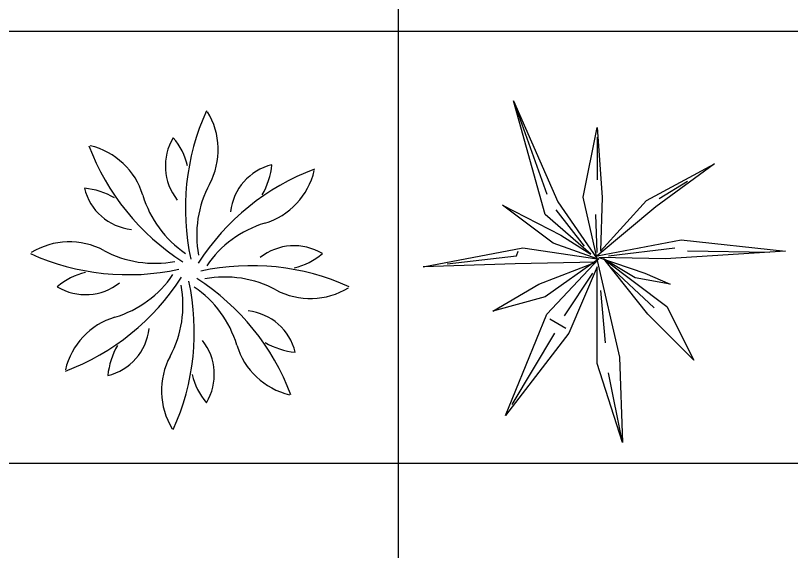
# Model space of a CAD drawing. Header units: inches. Extents: x 7658 to 73799, y 48 to 40262.
# Drawn here: x 23984 to 28122, y 9668 to 12526 of the extents above; entities that cross this region are included whole.
import ezdxf

# ---------------------------------------------------------------- set-up
doc = ezdxf.new("R2010")
doc.units = ezdxf.units.IN
doc.layers.add('www.cad-blocks.net', color=7, linetype='Continuous')

# ---------------------------------------------------------------- blocks, each defined once
blk = doc.blocks.new('A$C516926BB')
for p, q in [((14.6381, 38.5194), (14.6381, 0)), ((0, 11.7477), (60.3118, 11.7477)), ((0, 9.4442), (62.4121, 9.4442))]:
    blk.add_line(p, q)
blk = doc.blocks.new('A$C0E310E2A')
at = {"linetype": 'Continuous'}
for centre, radius, start, end in [((2.0939, 1.1784), 1.2676, 155.6743, 192.2825), ((0.6151, 1.4925), 0.3864, 331.7646, 31.7068), ((1.0109, 1.4063), 0.2911, 148.837, 218.6383), ((0.4762, 1.3162), 0.3735, 14.0075, 40.1366), ((1.4977, 1.9617), 1.2676, 200.6743, 237.2825), ((0.2299, 1.1381), 0.3864, 16.7646, 76.7068), ((1.357, 1.1299), 0.2911, 103.837, 173.6383), ((0.9152, 1.4442), 0.3735, 329.0075, 355.1366), ((1.9617, 0.203), 1.2676, 110.6743, 147.2825), ((1.1381, 1.4707), 0.3864, 286.7646, 346.7068), ((0.2564, 0.9152), 0.3735, 59.0075, 85.1366), ((0.5707, 1.357), 0.2911, 193.837, 263.6383), ((1.4626, 1.0374), 0.5756, 151.7646, 190.7052), ((1.151, 1.4156), 0.5756, 196.7646, 235.7052), ((1.4156, 0.5496), 0.5756, 106.7646, 145.7052), ((0.2081, 0.6151), 0.3864, 61.7646, 121.7068), ((0.6632, 1.4626), 0.5756, 241.7646, 280.7052), ((1.4063, 0.6897), 0.2911, 58.837, 128.6383), ((0.5222, 2.0939), 1.2676, 245.6743, 282.2825), ((1.3162, 1.2244), 0.3735, 284.0075, 310.1366), ((1.1784, -0.3933), 1.2676, 65.6743, 102.2825), ((0.3844, 0.4762), 0.3735, 104.0075, 130.1366), ((-0.2611, 1.4977), 1.2676, 290.6743, 327.2825), ((0.285, 1.151), 0.5756, 286.7646, 325.7052), ((-0.3933, 0.5222), 1.2676, 335.6743, 12.2825), ((0.203, -0.2611), 1.2676, 20.6743, 57.2825), ((1.0374, 0.238), 0.5756, 61.7646, 100.7052), ((0.2943, 1.0109), 0.2911, 238.837, 308.6383), ((0.238, 0.6632), 0.5756, 331.7646, 10.7052), ((0.5496, 0.285), 0.5756, 16.7646, 55.7052), ((1.4925, 1.0855), 0.3864, 241.7646, 301.7068), ((1.1299, 0.3436), 0.2911, 13.837, 83.6383), ((0.5625, 0.2299), 0.3864, 106.7646, 166.7068), ((0.3436, 0.5707), 0.2911, 283.837, 353.6383), ((0.6897, 0.2943), 0.2911, 328.837, 38.6383), ((1.4442, 0.7854), 0.3735, 239.0075, 265.1366), ((0.7854, 0.2564), 0.3735, 149.0075, 175.1366), ((1.4707, 0.5625), 0.3864, 196.7646, 256.7068), ((1.0855, 0.2081), 0.3864, 151.7646, 211.7068), ((1.2244, 0.3844), 0.3735, 194.0075, 220.1366)]:
    blk.add_arc(centre, radius, start, end, dxfattribs=at)
blk = doc.blocks.new('A$C39785A46')
at = {"linetype": 'ByBlock'}
for p, q in [((0.6497, 1.215), (0.4809, 1.8225)), ((0.4809, 1.8225), (0.7172, 1.2825)), ((0.4809, 1.8225), (0.6581, 1.3247)), ((0.8522, 1.3078), (0.9281, 1.6791)), ((0.9281, 1.6791), (0.9534, 1.3078)), ((0.9281, 1.6284), (0.9281, 1.4006)), ((1.1897, 1.2909), (1.5525, 1.485)), ((1.5525, 1.485), (1.2403, 1.2572)), ((1.4091, 1.3922), (1.2572, 1.2994)), ((0.9281, 0.9788), (0.8522, 1.3078)), ((0.9534, 1.3078), (0.945, 1.0209)), ((0.945, 1.0209), (1.1897, 1.2909)), ((0.6919, 1.0631), (0.4219, 1.2656)), ((0.4219, 1.2656), (0.7341, 1.1053)), ((0.7172, 1.2825), (0.9281, 0.9788)), ((1.2403, 1.2572), (0.9281, 0.9956)), ((0.8944, 1.0041), (0.6497, 1.215)), ((0.8606, 1.0462), (0.7087, 1.2403)), ((0.9281, 1.0125), (0.9197, 1.215)), ((0.7341, 1.1053), (0.8944, 1.0041)), ((0.9281, 0.9956), (1.3753, 1.08)), ((1.3753, 1.08), (1.9322, 1.0209)), ((0, 0.9366), (0.5316, 1.0378)), ((0.5316, 1.0378), (0.9281, 0.9788)), ((0.9281, 0.9788), (0.6919, 1.0631)), ((0.9872, 0.9956), (1.3416, 1.0378)), ((0.1266, 0.9534), (0.4978, 0.9956)), ((0.4978, 0.9956), (0.5062, 1.0209)), ((1.9322, 1.0209), (1.2909, 0.9788)), ((1.8478, 1.0125), (1.4091, 1.0209)), ((0.4894, 0.9534), (0, 0.9366)), ((0.9197, 0.9619), (0.4894, 0.9534)), ((0.6159, 0.8438), (0.9197, 0.9619)), ((0.9366, 0.9788), (0.6497, 0.7762)), ((0.6581, 0.6834), (0.9366, 0.9788)), ((0.9281, 0.9703), (1.0462, 0.4556)), ((1.2909, 0.9788), (0.9366, 0.9872)), ((0.9366, 0.9872), (1.1812, 0.9028)), ((1.1306, 0.8775), (0.9619, 0.9788)), ((0.9619, 0.9788), (1.2994, 0.7256)), ((1.1981, 0.6834), (0.9703, 0.9703)), ((0.9281, 0.9366), (0.7762, 0.5822)), ((0.9281, 0.4219), (0.9281, 0.9366)), ((0.9872, 0.945), (1.2319, 0.7172)), ((0.9028, 0.9028), (0.7509, 0.675)), ((1.3162, 0.8438), (1.1306, 0.8775)), ((1.1812, 0.9028), (1.3162, 0.8438)), ((0.3712, 0.7003), (0.6159, 0.8438)), ((0.945, 0.81), (0.9703, 0.5316)), ((0.6497, 0.7762), (0.3712, 0.7003)), ((1.2994, 0.7256), (1.4428, 0.4387)), ((0.4387, 0.1434), (0.6581, 0.6834)), ((1.4428, 0.4387), (1.1981, 0.6834)), ((0.7594, 0.6075), (0.675, 0.6581)), ((0.7762, 0.5822), (0.4387, 0.1434)), ((0.7003, 0.5822), (0.4725, 0.2025)), ((1.0462, 0.4556), (1.0631, 0)), ((1.0631, 0), (0.9281, 0.4219)), ((1.0631, 0), (0.9872, 0.3712))]:
    blk.add_line(p, q, dxfattribs=at)

msp = doc.modelspace()

# ---------------------------------------------------------------- block references
at = {"xscale": 1000, "yscale": 1000, "zscale": 1000}
for name, p in [('A$C39785A46', (26158.6, 10249.1)), ('A$C0E310E2A', (24063.6, 10317.5))]:
    msp.add_blockref(name, p, dxfattribs=at)
at = {"layer": 'www.cad-blocks.net', "color": 155, "true_color": 0x546d8e, "xscale": 1000, "yscale": 1000, "zscale": 1000}
msp.add_blockref('A$C516926BB', (11386.7, 694.4), dxfattribs=at)

doc.saveas('drawing.dxf')
